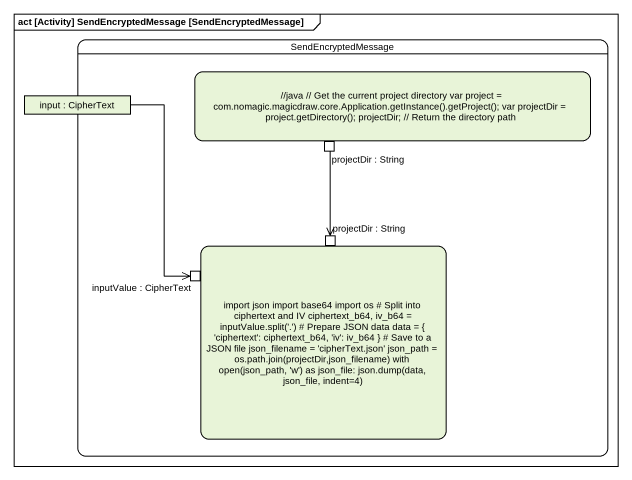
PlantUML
@startuml
mainframe act [Activity] SendEncryptedMessage [SendEncryptedMessage]
hide empty description
state SendEncryptedMessage {
  state "~//java ~// Get the current project directory var project = com.nomagic.magicdraw.core.Application.getInstance().getProject(); var projectDir = project.getDirectory(); projectDir; ~// Return the directory path" as java_Get_the_current {
    state "projectDir : String" as projectDir_String <<outputPin>>
  }
  state "input : CipherText" as input <<object>>
  state "import json import base64 import os # Split into ciphertext and IV ciphertext_b64, iv_b64 = inputValue.split('.') # Prepare JSON data data = { 'ciphertext': ciphertext_b64, 'iv': iv_b64 } # Save to a JSON file json_filename = 'cipherText.json' json_path = os.path.join(projectDir,json_filename) with open(json_path, 'w') as json_file: json.dump(data, json_file, indent=4)" as import_json_import_base64 {
    state "projectDir : String" as projectDir_String_2 <<inputPin>>
    state "inputValue : CipherText" as inputValue_CipherText <<inputPin>>
  }
}
input --> inputValue_CipherText
projectDir_String --> projectDir_String_2
@enduml
